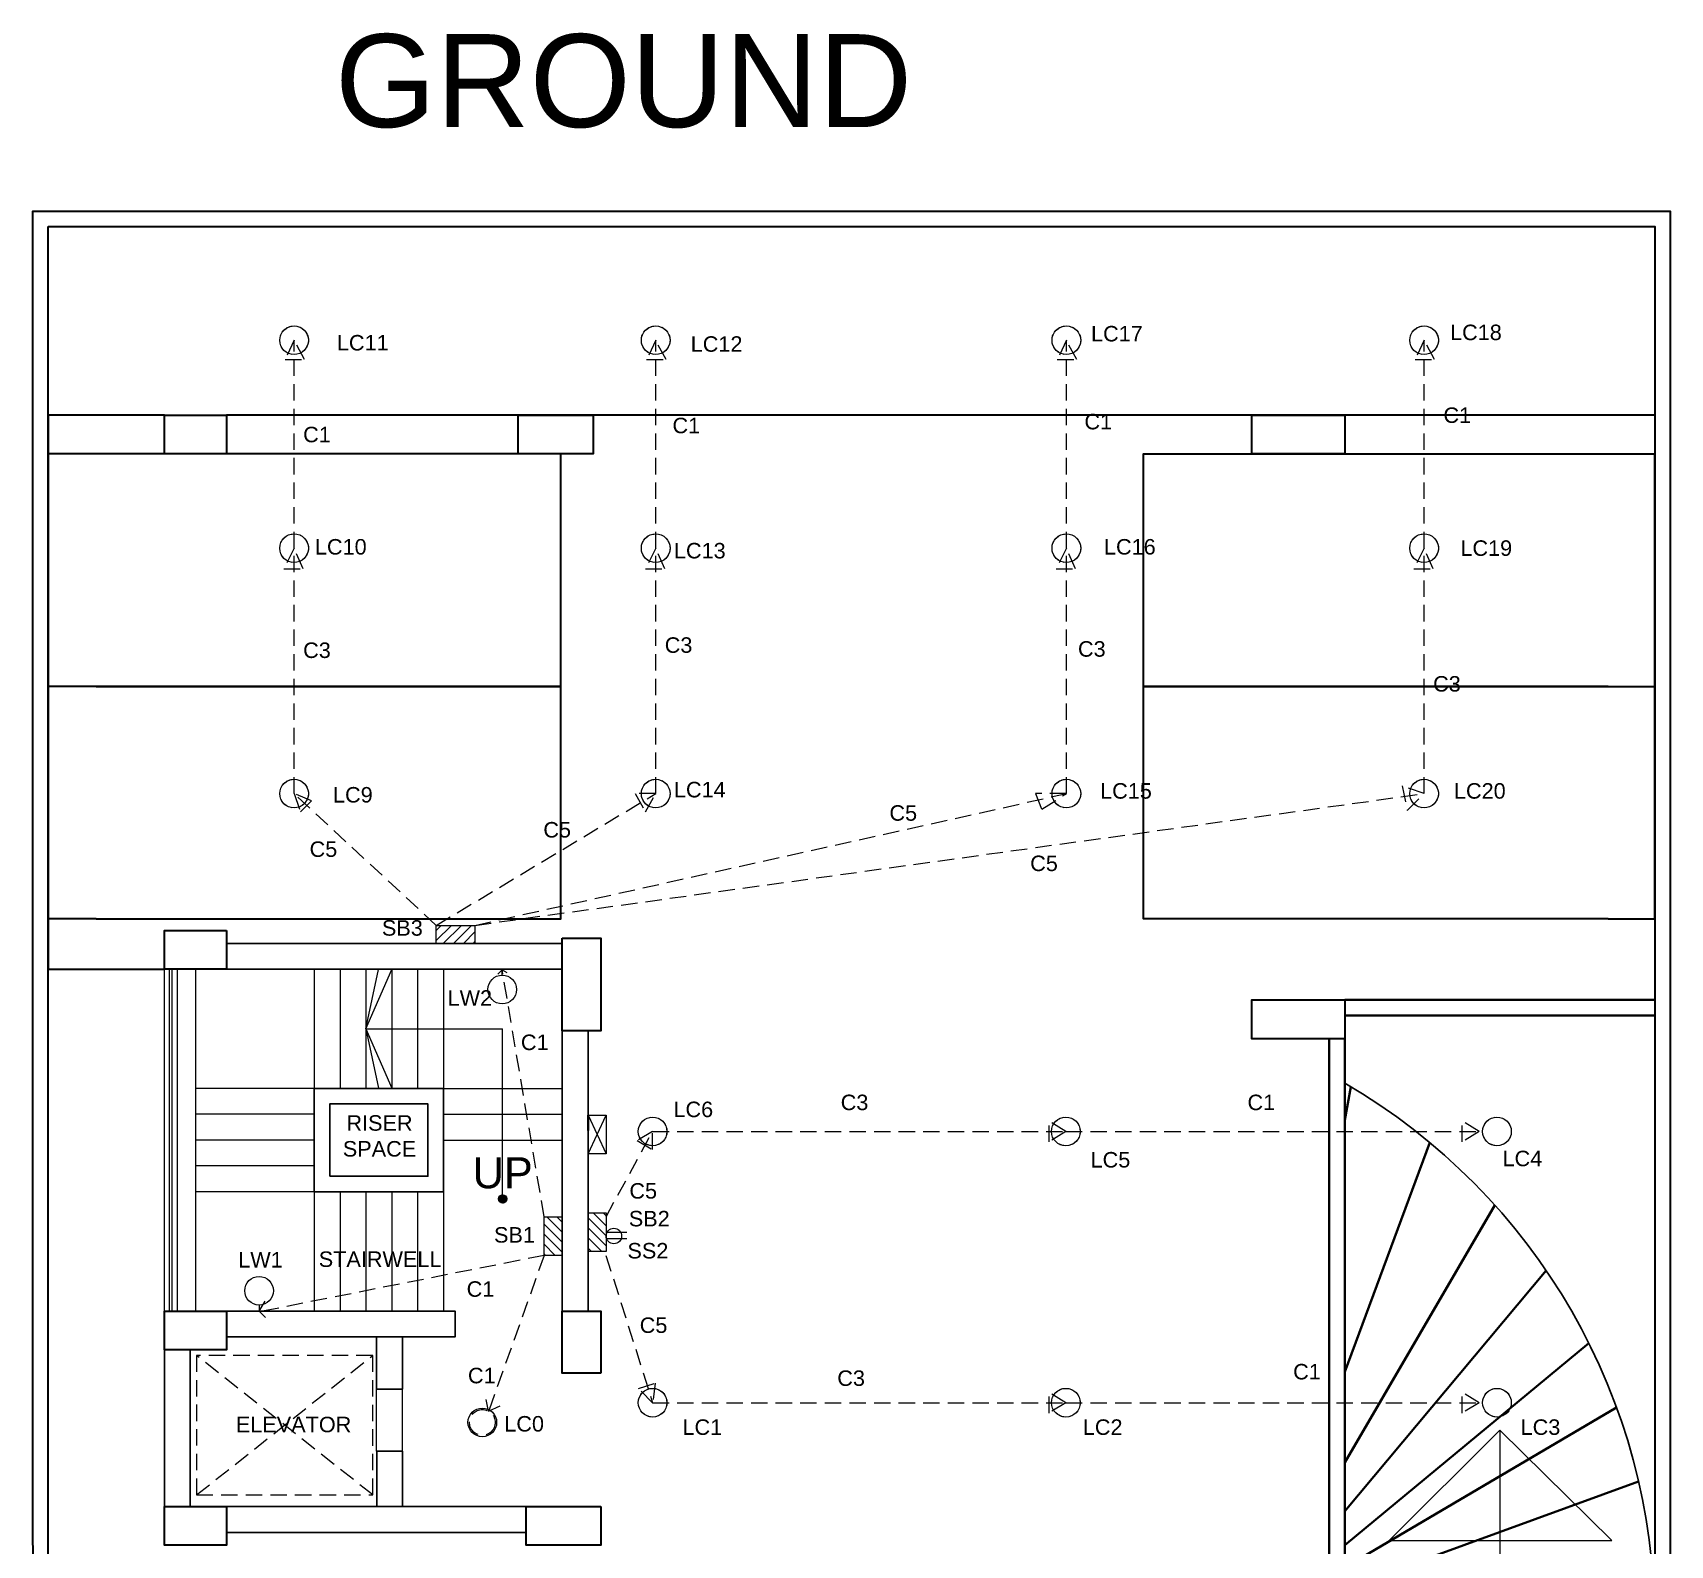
# Model space of a CAD drawing. Header units: inches. Extents: x 685 to 11694, y 256 to 9873.
# Drawn here: x 1140 to 1774, y 2198 to 2783 of the extents above; entities that cross this region are included whole.
import ezdxf

# ---------------------------------------------------------------- set-up
doc = ezdxf.new("R2010")
doc.units = ezdxf.units.IN
doc.header["$MEASUREMENT"] = 0
doc.linetypes.add('DASHED2', pattern=[9.525, 6.35, -3.175])
for name, color, linetype, lineweight in [('1.Boundary & Pillar', 10, 'Continuous', 30), ('2.Parking Lines', 255, 'Continuous', 30), ('2.Stairs', 163, 'Continuous', 9), ('2.Walls', 255, 'Continuous', 35), ('3.Glass', 134, 'Continuous', 5), ('4.Empty Spaces', 10, 'DASHED2', 15), ('4.Lift Door', 8, 'Continuous', 13), ('5.Fittings & Fixtures', 4, 'Continuous', 15), ('5.Fittings and Fixtures - Labels', 4, 'Continuous', 15), ('5.Switchboards', 210, 'Continuous', 9), ('5.Switchboards - Labels', 210, 'Continuous', 9), ('6.Text', 255, 'Continuous', 15), ('7.(Hidden) Board to Fixtures', 3, 'DASHED2', 20), ('7.(Hidden) Board to Fixtures - Labels', 3, 'DASHED2', 20), ('8.(Hidden) Emergency Connections', 10, 'DASHED2', 20)]:
    doc.layers.add(name, color=color, linetype=linetype, lineweight=lineweight)
doc.layers.add('2.Slopes', color=255, linetype='Continuous')
doc.layers.add('2.Walls - Stairwell', color=255, linetype='Continuous')
doc.layers.get('8.(Hidden) Emergency Connections').off()
doc.styles.add('Text 1', font='arial.ttf', dxfattribs={"height": 6})

# ---------------------------------------------------------------- blocks, each defined once
blk = doc.blocks.new('col')
at = {"layer": '1.Boundary & Pillar', "linetype": 'Continuous'}
for points in [[(-433, 678), (-433, 663), (-457, 663), (-457, 678)], [(-291, 678), (-291, 663), (-320, 663), (-320, 678)], [(0, 678), (0, 663), (-36, 663), (-36, 678)], [(-433, 478.5), (-433, 463.5), (-457, 463.5), (-457, 478.5)], [(-303, 475.5), (-288, 475.5), (-288, 439.6), (-303, 439.6)], [(0, 451.6), (0, 436.6), (-36, 436.6), (-36, 451.6)], [(-433, 331.19), (-433, 316.19), (-457, 316.19), (-457, 331.19)], [(-288, 307.19), (-303, 307.19), (-303, 331.19), (-288, 331.19)], [(-433, 255.5), (-433, 240.5), (-457, 240.5), (-457, 255.5)], [(-288, 255.5), (-288, 240.5), (-317, 240.5), (-317, 255.5)], [(0, 210.75), (0, 195.75), (-36, 195.75), (-36, 210.75)], [(-433, 15), (-433, 0), (-457, 0), (-457, 15)], [(-288, 15), (-288, 0), (-317, 0), (-317, 15)], [(0, 15), (0, 0), (-36, 0), (-36, 15)]]:
    blk.add_lwpolyline(points, close=True, dxfattribs=at)
blk = doc.blocks.new('Light_CeilingK')
at = {"layer": '5.Fittings & Fixtures'}
blk.add_circle((0, 0), 5.55, dxfattribs=at)
blk = doc.blocks.new('LightW')
at = {"layer": '5.Fittings & Fixtures'}
blk.add_line((0, -2.3), (0, 0), dxfattribs=at)
blk.add_blockref('Light_CeilingK', (0, -7.85), dxfattribs=at)
blk = doc.blocks.new('Switchboard')
at = {"layer": '5.Switchboards'}
h = blk.add_hatch(dxfattribs=at)
h.set_pattern_fill('ANSI31', color=256, scale=22)
h.paths.add_polyline_path([(2518, 710), (2518, 717), (2503, 717), (2503, 710)])
blk.add_lwpolyline([(2503, 717), (2518, 717), (2518, 710), (2503, 710)], close=True, dxfattribs=at)
blk = doc.blocks.new('Socket 2P')
at = {"layer": '5.Fittings & Fixtures'}
for p, q in [((3553.4, 787.5), (3561, 787.5)), ((3553.17, 785), (3561, 785))]:
    blk.add_line(p, q, dxfattribs=at)
blk.add_circle((3556, 786), 3, dxfattribs=at)
blk = doc.blocks.new('Floor Distribution Board')
at = {"layer": '2.Walls', "linetype": 'Continuous'}
blk.add_line((2293.99, 768.51), (2294, 762.51), dxfattribs=at)
at = {"layer": '5.Switchboards'}
for p, q in [((2293.99, 768.51), (2300.99, 753.51)), ((2293.99, 753.51), (2300.99, 768.51))]:
    blk.add_line(p, q, dxfattribs=at)
blk.add_lwpolyline([(2300.99, 768.51), (2300.99, 753.51), (2293.99, 753.51), (2293.99, 768.51)], close=True, dxfattribs=at)

msp = doc.modelspace()

# ---------------------------------------------------------------- hatches: boundary and pattern name
at = {"layer": '6.Text'}
h = msp.add_hatch(dxfattribs=at)
h.set_pattern_fill('ANSI31', color=256, angle=810, style=0)
h.set_pattern_definition([(225, (1636.35773, 314.27961), (-0.088388348, 0.088388348), [])])
edge = h.paths.add_edge_path()
edge.add_line((1321.7385, 2331.59585), (1320.13177, 2331.59585))
edge.add_ellipse((1321.7385, 2331.59585), major_axis=(-1.13613, 1.13613), ratio=1, start_angle=315, end_angle=405, ccw=False)
edge.add_line((1321.7385, 2333.20258), (1321.7385, 2331.59585))
edge = h.paths.add_edge_path()
edge.add_line((1321.7385, 2331.59585), (1321.7385, 2333.20258))
edge.add_ellipse((1321.7385, 2331.59585), major_axis=(-1.13613, -1.13613), ratio=1, start_angle=135, end_angle=225, ccw=False)
edge.add_line((1323.34523, 2331.59585), (1321.7385, 2331.59585))
edge = h.paths.add_edge_path()
edge.add_ellipse((1321.7385, 2331.59585), major_axis=(-1.13613, -1.13613), ratio=1, start_angle=45, end_angle=135, ccw=False)
edge.add_line((1321.7385, 2329.98912), (1321.7385, 2331.59585))
edge.add_line((1321.7385, 2331.59585), (1323.34523, 2331.59585))
edge = h.paths.add_edge_path()
edge.add_ellipse((1321.7385, 2331.59585), major_axis=(-1.13613, 1.13613), ratio=1, start_angle=45, end_angle=135, ccw=False)
edge.add_line((1320.13177, 2331.59585), (1321.7385, 2331.59585))
edge.add_line((1321.7385, 2331.59585), (1321.7385, 2329.98912))

# ---------------------------------------------------------------- linework, layer by layer
at = {"layer": '1.Boundary & Pillar', "linetype": 'Continuous'}
msp.add_lwpolyline([(1139.9966, 1681.0001), (1139.8166, 2714.0001), (1773.81388, 2714.0001), (1773.81388, 1681.0001)], dxfattribs=at)
msp.add_lwpolyline([(1145.8166, 2708.0001), (1767.81388, 2708.0001), (1767.81388, 1681.0001), (1145.8166, 1681.0001)], close=True, dxfattribs=at)
at = {"layer": '2.Parking Lines'}
for p, q in [((1164.31388, 2620.0001), (1145.8166, 2620.0001)), ((1749.81388, 2620.0001), (1767.81388, 2620.0001)), ((1767.81388, 2440.0001), (1767.81388, 2620.0001)), ((1164.31388, 2530.0001), (1145.8166, 2530.0001)), ((1749.81388, 2530.0001), (1767.81388, 2530.0001)), ((1164.31388, 2440.0001), (1145.8166, 2440.0001)), ((1749.81388, 2440.0001), (1767.81388, 2440.0001))]:
    msp.add_line(p, q, dxfattribs=at)
for points in [[(1190.81388, 2635.0001), (1145.8166, 2635.0001), (1145.8166, 2420.50556), (1190.81388, 2420.50556)], [(1767.81388, 2635.0001), (1214.81388, 2635.0001)], [(1164.31388, 2530.0001), (1344.31388, 2530.0001), (1344.31388, 2620.0001), (1164.31388, 2620.0001)], [(1749.81388, 2530.0001), (1569.81388, 2530.0001), (1569.81388, 2620.0001), (1749.81388, 2620.0001)], [(1164.31388, 2440.0001), (1344.31388, 2440.0001), (1344.31388, 2530.0001), (1164.31388, 2530.0001)], [(1749.81388, 2440.0001), (1569.81388, 2440.0001), (1569.81388, 2530.0001), (1749.81388, 2530.0001)]]:
    msp.add_lwpolyline(points, dxfattribs=at)
at = {"layer": '2.Slopes', "linetype": 'Continuous'}
msp.add_arc((1526.1893, 2167.65911), 241.6246, 0.02157463, 59.77733845, dxfattribs=at)
at = {"layer": '2.Stairs', "lineweight": 9}
for p, q in [((1248.8166, 2420.50556), (1248.8166, 2374.34936)), ((1258.8166, 2420.50556), (1258.8166, 2374.34936)), ((1268.8166, 2420.50556), (1268.8166, 2374.34936)), ((1278.8166, 2420.50556), (1278.8166, 2374.34936)), ((1288.8166, 2420.50556), (1288.8166, 2374.34936)), ((1298.8166, 2420.50556), (1298.8166, 2374.34936))]:
    msp.add_line(p, q, dxfattribs=at)
at = {"layer": '2.Stairs', "linetype": 'DASHED2', "ltscale": 12}
for p, q in [((1248.8166, 2374.34936), (1202.8166, 2374.34936)), ((1298.6604, 2374.34936), (1344.8166, 2374.34936)), ((1248.8166, 2364.34936), (1202.8166, 2364.34936)), ((1298.8166, 2364.34936), (1344.8166, 2364.34936)), ((1248.8166, 2354.34936), (1202.8166, 2354.34936)), ((1298.8166, 2354.34936), (1344.8166, 2354.34936)), ((1248.8166, 2344.34936), (1202.8166, 2344.34936)), ((1248.9728, 2334.34936), (1202.8166, 2334.34936)), ((1248.8166, 2334.34936), (1248.8166, 2288.19316)), ((1258.8166, 2334.34936), (1258.8166, 2288.19316)), ((1268.8166, 2334.34936), (1268.8166, 2288.19316)), ((1278.8166, 2334.34936), (1278.8166, 2288.19316)), ((1288.8166, 2334.34936), (1288.8166, 2288.19316)), ((1298.8166, 2334.34936), (1298.8166, 2288.19316))]:
    msp.add_line(p, q, dxfattribs=at)
at = {"layer": '2.Walls', "linetype": 'Continuous'}
for p, q in [((1647.81388, 2408.60352), (1767.81388, 2408.60352)), ((1647.81388, 2402.60352), (1767.81388, 2402.60352)), ((1641.81388, 2393.60352), (1641.81386, 2167.75009)), ((1647.81388, 2393.60352), (1647.81386, 2167.75009))]:
    msp.add_line(p, q, dxfattribs=at)
at = {"layer": '2.Walls'}
for p, q in [((1647.81388, 2362.10723), (1650.20721, 2375.02836)), ((1647.81387, 2264.69944), (1680.74589, 2353.38662)), ((1647.81387, 2229.5193), (1705.8958, 2329.17698)), ((1647.81387, 2210.77281), (1725.74036, 2303.90088)), ((1647.81386, 2197.5511), (1742.28565, 2275.75543)), ((1647.81386, 2188.92364), (1753.05208, 2250.81995)), ((1647.81386, 2180.84498), (1761.57217, 2222.22422))]:
    msp.add_line(p, q, dxfattribs=at)
at = {"layer": '2.Walls - Stairwell', "linetype": 'Continuous'}
for points in [[(1214.81388, 2430.50556), (1344.8166, 2430.50556), (1344.8166, 2420.50556), (1214.81388, 2420.50557)], [(1354.81471, 2396.60352), (1354.8166, 2288.19316), (1344.8166, 2288.19316), (1344.8166, 2396.60352)], [(1214.81388, 2288.19316), (1303.33831, 2288.19316), (1303.33831, 2278.19316), (1214.81388, 2278.19317)], [(1282.94063, 2258.00574), (1282.94063, 2278.19316), (1272.93747, 2278.19316), (1272.93747, 2258.00574)], [(1190.8166, 2273.19316), (1190.8166, 2260.19309), (1190.8166, 2241.31177), (1190.8166, 2212.50555), (1200.8166, 2212.50555), (1200.8166, 2241.31177), (1200.8166, 2260.19309), (1200.8166, 2273.19316)], [(1272.9728, 2234.00566), (1272.9728, 2212.50555), (1282.9728, 2212.50555), (1282.9728, 2234.00566)], [(1214.81388, 2212.50555), (1330.81483, 2212.50555), (1330.81483, 2202.50555), (1214.81388, 2202.50556)]]:
    msp.add_lwpolyline(points, close=True, dxfattribs=at)
at = {"layer": '2.Walls - Stairwell', "ltscale": 0.15}
for points in [[(1248.8166, 2334.34936), (1248.8166, 2374.34936), (1298.8166, 2374.34936), (1298.8166, 2334.34936)], [(1254.8166, 2340.34936), (1254.8166, 2368.34936), (1292.8166, 2368.34936), (1292.8166, 2340.34936)]]:
    msp.add_lwpolyline(points, close=True, dxfattribs=at)
at = {"layer": '2.Walls - Stairwell', "linetype": 'Continuous'}
msp.add_lwpolyline([(1330.81483, 2202.50548), (1214.81388, 2202.50554)], dxfattribs=at)
at = {"layer": '3.Glass', "lineweight": 13}
for p, q in [((1190.8166, 2288.19316), (1190.8166, 2420.50556)), ((1190.8166, 2288.19316), (1190.8166, 2420.50556)), ((1192.8166, 2288.19316), (1192.8166, 2420.50556)), ((1193.8166, 2288.19316), (1193.8166, 2420.50556)), ((1195.8166, 2288.19316), (1195.8166, 2420.50556)), ((1202.8166, 2420.50556), (1202.8166, 2288.19316))]:
    msp.add_line(p, q, dxfattribs=at)
at = {"layer": '4.Empty Spaces'}
for p, q in [((1271.44063, 2217.00574), (1203.25225, 2271.00574)), ((1203.25225, 2217.00574), (1271.44063, 2271.00574))]:
    msp.add_line(p, q, dxfattribs=at)
msp.add_lwpolyline([(1271.44063, 2217.00574), (1271.44063, 2271.00574), (1203.25225, 2271.00574), (1203.25225, 2217.00574)], close=True, dxfattribs=at)
at = {"layer": '4.Lift Door', "linetype": 'Continuous'}
for p, q in [((1272.94063, 2234.00574), (1272.94063, 2258.00574)), ((1282.94063, 2234.00574), (1282.94063, 2258.00574))]:
    msp.add_line(p, q, dxfattribs=at)
at = {"layer": '6.Text', "lineweight": 9}
for p, q in [((1268.8166, 2397.42746), (1278.8166, 2420.34936)), ((1268.8166, 2397.42746), (1273.66586, 2420.34936)), ((1268.8166, 2397.42746), (1321.7385, 2397.42746)), ((1268.8166, 2397.42746), (1278.8166, 2374.50556)), ((1268.8166, 2397.42746), (1273.66586, 2374.50556)), ((1321.7385, 2329.98912), (1321.7385, 2397.42746))]:
    msp.add_line(p, q, dxfattribs=at)
at = {"layer": '6.Text'}
for p, q in [((1707.81388, 2242.11856), (1665.03484, 2199.37843)), ((1707.81388, 2242.11856), (1751.18158, 2199.37843)), ((1707.81388, 2242.11856), (1707.81388, 2037.58198)), ((1665.03484, 2199.37843), (1751.18158, 2199.37843))]:
    msp.add_line(p, q, dxfattribs=at)
msp.add_circle((1321.7385, 2331.59585), 1.60673, dxfattribs=at)
at = {"layer": '7.(Hidden) Board to Fixtures'}
for p, q in [((1241, 2664.0001), (1237.5, 2656.5001)), ((1241, 2583.5001), (1241, 2664.0001)), ((1245, 2656.5001), (1241, 2664.0001)), ((1381, 2664.0001), (1377.5, 2656.5001)), ((1381, 2583.5001), (1381, 2664.0001)), ((1385, 2656.5001), (1381, 2664.0001)), ((1540, 2664.0001), (1536.5, 2656.5001)), ((1540, 2583.5001), (1540, 2664.0001)), ((1544, 2656.5001), (1540, 2664.0001)), ((1678.5, 2664.0001), (1675, 2656.5001)), ((1678.5, 2583.5001), (1678.5, 2664.0001)), ((1682.5, 2656.5001), (1678.5, 2664.0001)), ((1237.5, 2656.5001), (1245, 2656.5001)), ((1377.5, 2656.5001), (1385, 2656.5001)), ((1536.5, 2656.5001), (1544, 2656.5001)), ((1675, 2656.5001), (1682.5, 2656.5001)), ((1241, 2583.5001), (1237, 2575.5001)), ((1241, 2488.5001), (1241, 2583.5001)), ((1244.5, 2575.5001), (1241, 2583.5001)), ((1381, 2583.5001), (1377, 2575.5001)), ((1381, 2488.5001), (1381, 2583.5001)), ((1384.5, 2575.5001), (1381, 2583.5001)), ((1540, 2583.5001), (1536, 2575.5001)), ((1540, 2488.5001), (1540, 2583.5001)), ((1543.5, 2575.5001), (1540, 2583.5001)), ((1678.5, 2583.5001), (1674.5, 2575.5001)), ((1678.5, 2488.5001), (1678.5, 2583.5001)), ((1682, 2575.5001), (1678.5, 2583.5001)), ((1237, 2575.5001), (1244.5, 2575.5001)), ((1377, 2575.5001), (1384.5, 2575.5001)), ((1536, 2575.5001), (1543.5, 2575.5001)), ((1674.5, 2575.5001), (1682, 2575.5001)), ((1296.00272, 2437.5001), (1241, 2488.5001)), ((1241, 2488.5001), (1243.5, 2481.5001)), ((1247.75, 2485.7501), (1241, 2488.5001)), ((1243.5, 2481.5001), (1247.75, 2485.7501)), ((1296.00272, 2437.5001), (1381, 2488.5001)), ((1311.00272, 2437.5001), (1540, 2488.5001)), ((1311.00272, 2437.5001), (1678.5, 2488.5001)), ((1381, 2488.5001), (1373, 2488.5001)), ((1373, 2488.5001), (1377, 2481.5001)), ((1377, 2481.5001), (1381, 2488.5001)), ((1540, 2488.5001), (1528, 2488.5001)), ((1528, 2488.5001), (1530.5, 2482.5001)), ((1530.5, 2482.5001), (1540, 2488.5001)), ((1678.5, 2488.5001), (1670, 2491.5001)), ((1670, 2491.5001), (1672, 2482.0001)), ((1672, 2482.0001), (1678.5, 2488.5001)), ((1321.57975, 2420.22041), (1319.94409, 2418.58474)), ((1337.8166, 2324.71495), (1321.57975, 2420.22041)), ((1321.57975, 2420.22041), (1323.31388, 2419.21495)), ((1539.81388, 2357.71495), (1533.31388, 2361.71495)), ((1533.31388, 2353.71495), (1533.31388, 2361.71495)), ((1699.81388, 2357.71495), (1693.31388, 2361.71495)), ((1693.31388, 2353.71495), (1693.31388, 2361.71495)), ((1361.8166, 2324.71495), (1379.81388, 2357.71495)), ((1379.81388, 2357.71495), (1373.81388, 2354.21495)), ((1373.81388, 2354.21495), (1379.81388, 2350.71495)), ((1379.81388, 2350.71495), (1379.81388, 2357.71495)), ((1379.81388, 2357.71495), (1539.81388, 2357.71495)), ((1539.81388, 2357.71495), (1533.31388, 2353.71495)), ((1539.81388, 2357.71495), (1699.81388, 2357.71495)), ((1699.81388, 2357.71495), (1693.31388, 2353.71495)), ((1337.8166, 2309.71495), (1227.73982, 2287.90801)), ((1337.8166, 2309.71495), (1316.31388, 2249.45572)), ((1361.74762, 2309.71495), (1379.81388, 2252.71495)), ((1227.45467, 2288.19316), (1229.81932, 2292.0001)), ((1227.45467, 2288.19316), (1229.98353, 2285.6643)), ((1374.31388, 2258.21495), (1380.81388, 2260.21495)), ((1379.81388, 2252.71495), (1374.31388, 2258.21495)), ((1380.81388, 2260.21495), (1379.81388, 2252.71495)), ((1316.31388, 2249.45572), (1315.31388, 2253.95572)), ((1316.31388, 2249.45572), (1320.81388, 2251.45572)), ((1379.81388, 2252.71495), (1539.81388, 2252.71495)), ((1379.81388, 2252.71495), (1379.81388, 2252.71495)), ((1539.81388, 2252.71495), (1533.31388, 2256.71495)), ((1533.31388, 2248.71495), (1533.31388, 2256.71495)), ((1539.81388, 2252.71495), (1533.31388, 2248.71495)), ((1539.81388, 2252.71495), (1699.81388, 2252.71495)), ((1699.81388, 2252.71495), (1693.31388, 2256.71495)), ((1693.31388, 2248.71495), (1693.31388, 2256.71495)), ((1699.81388, 2252.71495), (1693.31388, 2248.71495))]:
    msp.add_line(p, q, dxfattribs=at)
for centre, radius in [((1241, 2664.0001), 5.55344), ((1381, 2664.0001), 5.55344), ((1540, 2664.0001), 5.55344), ((1678.5, 2664.0001), 5.55344), ((1241, 2583.5001), 5.55344), ((1381, 2583.5001), 5.55344), ((1540, 2583.5001), 5.55344), ((1678.5, 2583.5001), 5.55344), ((1241, 2488.5001), 5.55344), ((1381, 2488.5001), 5.55344), ((1540, 2488.5001), 5.55344), ((1678.5, 2488.5001), 5.55344), ((1379.81388, 2357.71495), 5.55344), ((1539.81388, 2357.71495), 5.55344), ((1706.72117, 2357.71495), 5.55344), ((1379.81388, 2252.71495), 5.55344), ((1539.81388, 2252.71495), 5.55344), ((1706.72117, 2252.71495), 5.55344), ((1313.87867, 2245.08883), 5)]:
    msp.add_circle(centre, radius, dxfattribs=at)

# ---------------------------------------------------------------- block references
at = {"layer": '1.Boundary & Pillar', "linetype": 'Continuous'}
msp.add_blockref('col', (1647.81388, 1957.00184), dxfattribs=at)
at = {"layer": '5.Fittings & Fixtures'}
for name, p in [('Light_CeilingK', (1241, 2664.0001)), ('Light_CeilingK', (1381, 2664.0001)), ('Light_CeilingK', (1540, 2664.0001)), ('Light_CeilingK', (1678.5, 2664.0001)), ('Light_CeilingK', (1241, 2583.5001)), ('Light_CeilingK', (1381, 2583.5001)), ('Light_CeilingK', (1540, 2583.5001)), ('Light_CeilingK', (1678.5, 2583.5001)), ('Light_CeilingK', (1241, 2488.5001)), ('Light_CeilingK', (1381, 2488.5001)), ('Light_CeilingK', (1540, 2488.5001)), ('Light_CeilingK', (1678.5, 2488.5001)), ('LightW', (1321.5852, 2420.50556)), ('Light_CeilingK', (1379.81388, 2357.71495)), ('Light_CeilingK', (1539.81388, 2357.71495)), ('Light_CeilingK', (1706.72117, 2357.71495)), ('Socket 2P', (-2191.18068, 1531.21495)), ('Light_CeilingK', (1379.81388, 2252.71495)), ('Light_CeilingK', (1539.81388, 2252.71495)), ('Light_CeilingK', (1706.72117, 2252.71495)), ('Light_CeilingK', (1313.87867, 2245.08883))]:
    msp.add_blockref(name, p, dxfattribs=at)
at = {"layer": '5.Fittings & Fixtures', "rotation": 180}
msp.add_blockref('LightW', (1227.45467, 2288.19316), dxfattribs=at)
at = {"layer": '5.Switchboards'}
msp.add_blockref('Switchboard', (-1206.99728, 1720.5001), dxfattribs=at)
at = {"layer": '5.Switchboards', "rotation": 270}
for p in [(627.8166, 4827.71495), (644.8166, 4829.21495)]:
    msp.add_blockref('Switchboard', p, dxfattribs=at)
at = {"layer": '8.(Hidden) Emergency Connections'}
for name, p in [('Switchboard', (-1206.99728, 1720.5001)), ('Floor Distribution Board', (-939.16975, 1595.54723))]:
    msp.add_blockref(name, p, dxfattribs=at)
at = {"layer": '8.(Hidden) Emergency Connections', "rotation": 270}
for p in [(627.8166, 4827.71495), (644.8166, 4829.21495)]:
    msp.add_blockref('Switchboard', p, dxfattribs=at)

# ---------------------------------------------------------------- texts
at = {"layer": '5.Fittings and Fixtures - Labels', "char_height": 6, "attachment_point": 1, "style": 'Text 1'}
for s, width, heights, insert in [('{\\fArial Baltic|b0|i0|c186|p34;LC}17', 17.5, [0], (1549.56426, 2669.54225)), ('{\\fArial Baltic|b0|i0|c186|p34;LC}18', 17.5, [0], (1688.56426, 2670.04225)), ('{\\fArial Baltic|b0|i0|c186|p34;LC}11', 17.5, [0], (1257.56426, 2666.04225)), ('{\\fArial Baltic|b0|i0|c186|p34;LC}12', 17.5, [0], (1394.56426, 2665.54225)), ('{\\fArial Baltic|b0|i0|c186|p34;LC}10', 17.5, [0], (1249.06426, 2587.04225)), ('{\\fArial Baltic|b0|i0|c186|p34;LC}16', 17.5, [0], (1554.56426, 2587.04225)), ('{\\fArial Baltic|b0|i0|c186|p34;LC}13', 17.5, [0], (1388.06426, 2585.54225)), ('{\\fArial Baltic|b0|i0|c186|p34;LC}19', 17.5, [0], (1692.56426, 2586.54225)), ('{\\fArial Baltic|b0|i0|c186|p34;LC14}', 17.5, [0], (1388.06426, 2493.04225)), ('{\\fArial Baltic|b0|i0|c186|p34;LC}15', 17.5, [0], (1553.06426, 2492.54225)), ('{\\fArial Baltic|b0|i0|c186|p34;LC}20', 17.5, [0], (1690.06426, 2492.54225)), ('{\\fArial Baltic|b0|i0|c186|p34;LC}9', 18.3071445, [7.81743], (1256.06426, 2491.04225)), ('{\\fArial Baltic|b0|i0|c186|p34;LW}2', 17.5, [0], (1300.42984, 2412.40086)), ('{\\fArial Baltic|b0|i0|c186|p34;LC}6', 17.5, [0], (1387.87813, 2369.25711)), ('{\\fArial Baltic|b0|i0|c186|p34;LC}5', 17.5, [0], (1549.37813, 2349.75711)), ('{\\fArial Baltic|b0|i0|c186|p34;LC}4', 17.5, [0], (1708.87813, 2350.25711)), ('SS2', 17.5, [0], (1370.06426, 2314.54215)), ('{\\fArial Baltic|b0|i0|c186|p34;LW}1', 17.5, [0], (1219.38358, 2311.04225)), ('{\\fArial Baltic|b0|i0|c186|p34;LC}0', 17.5, [0], (1322.38358, 2247.54225)), ('LC1', 17.5, [0], (1391.37813, 2246.25711)), ('{\\fArial Baltic|b0|i0|c186|p34;LC}2', 17.5, [0], (1546.37813, 2246.25711)), ('{\\fArial Baltic|b0|i0|c186|p34;LC}3', 17.5, [0], (1715.87813, 2246.25711))]:
    msp.add_mtext_dynamic_manual_height_columns(s, width=width, gutter_width=60, heights=heights, dxfattribs=dict(at, insert=insert))
at = {"layer": '5.Switchboards - Labels', "char_height": 6, "attachment_point": 1, "style": 'Text 1'}
for s, insert in [('{\\fArial Baltic|b0|i0|c186|p34;SB}3', (1275, 2439.5001)), ('{\\fArial Baltic|b0|i0|c186|p34;SB}2', (1370.59266, 2326.96783)), ('{\\fArial Baltic|b0|i0|c186|p34;SB}1', (1318.40927, 2320.68278))]:
    msp.add_mtext_dynamic_manual_height_columns(s, width=17.5, gutter_width=60, heights=[0], dxfattribs=dict(at, insert=insert))
at = {"layer": '6.Text', "attachment_point": 1, "style": 'Text 1'}
for s, width, gutter_width, heights, insert, char_height in [('GROUND', 390.3878715, 60, [46.2634], (1256.81932, 2782.5001), 36), ('\\pxqc;RISER^JSPACE', 8.5, 60, [0], (1269.81932, 2364.0001), 6), ('\\pxqc;{\\fArial Baltic|b0|i0|c186|p34;UP}', 0.0781003, 90, [0], (1321.7385, 2347.70794), 12), ('\\pxqc;STAIRWELL', 10.9746251, 60, [23.51966], (1268.8166, 2311.27126), 6), ('\\pxqc;ELEVATOR', 10.9746251, 60, [23.51966], (1235.3166, 2247.27126), 6)]:
    msp.add_mtext_dynamic_manual_height_columns(s, width=width, gutter_width=gutter_width, heights=heights, dxfattribs=dict(at, insert=insert, char_height=char_height))
at = {"layer": '7.(Hidden) Board to Fixtures', "char_height": 6, "attachment_point": 1, "style": 'Text 1'}
for s, insert in [('{\\fArial Baltic|b0|i0|c186|p34;C1}', (1686, 2638.0001)), ('{\\fArial Baltic|b0|i0|c186|p34;C1}', (1387.5, 2634.0001)), ('{\\fArial Baltic|b0|i0|c186|p34;C1}', (1547, 2635.5001)), ('{\\fArial Baltic|b0|i0|c186|p34;C1}', (1244.5, 2630.5001)), ('{\\fArial Baltic|b0|i0|c186|p34;C}3', (1384.5, 2549.0001)), ('{\\fArial Baltic|b0|i0|c186|p34;C}3', (1244.5, 2547.0001)), ('{\\fArial Baltic|b0|i0|c186|p34;C}3', (1544.5, 2547.5001)), ('{\\fArial Baltic|b0|i0|c186|p34;C}3', (1682, 2534.0001)), ('{\\fArial Baltic|b0|i0|c186|p34;C}5', (1471.5, 2484.0001)), ('{\\fArial Baltic|b0|i0|c186|p34;C}5', (1337.5, 2477.5001)), ('{\\fArial Baltic|b0|i0|c186|p34;C}5', (1247, 2470.0001)), ('{\\fArial Baltic|b0|i0|c186|p34;C}5', (1526, 2464.5001)), ('{\\fArial Baltic|b0|i0|c186|p34;C}3', (1452.63177, 2371.96376)), ('{\\fArial Baltic|b0|i0|c186|p34;C1}', (1610.13175, 2371.96378)), ('{\\fArial Baltic|b0|i0|c186|p34;C}5', (1370.81388, 2337.71495)), ('{\\fArial Baltic|b0|i0|c186|p34;C}5', (1374.81388, 2285.71495)), ('{\\fArial Baltic|b0|i0|c186|p34;C}3', (1451.31388, 2265.21495)), ('{\\fArial Baltic|b0|i0|c186|p34;C1}', (1627.81388, 2267.71495))]:
    msp.add_mtext_dynamic_manual_height_columns(s, width=10, gutter_width=60, heights=[0], dxfattribs=dict(at, insert=insert))
at = {"layer": '7.(Hidden) Board to Fixtures - Labels', "char_height": 6, "attachment_point": 1, "style": 'Text 1'}
for insert in [(1328.81388, 2395.21495), (1307.81388, 2299.71495), (1308.31388, 2266.21495)]:
    msp.add_mtext_dynamic_manual_height_columns('C1', width=10.0711831, gutter_width=60, heights=[0], dxfattribs=dict(at, insert=insert))

doc.saveas('drawing.dxf')
